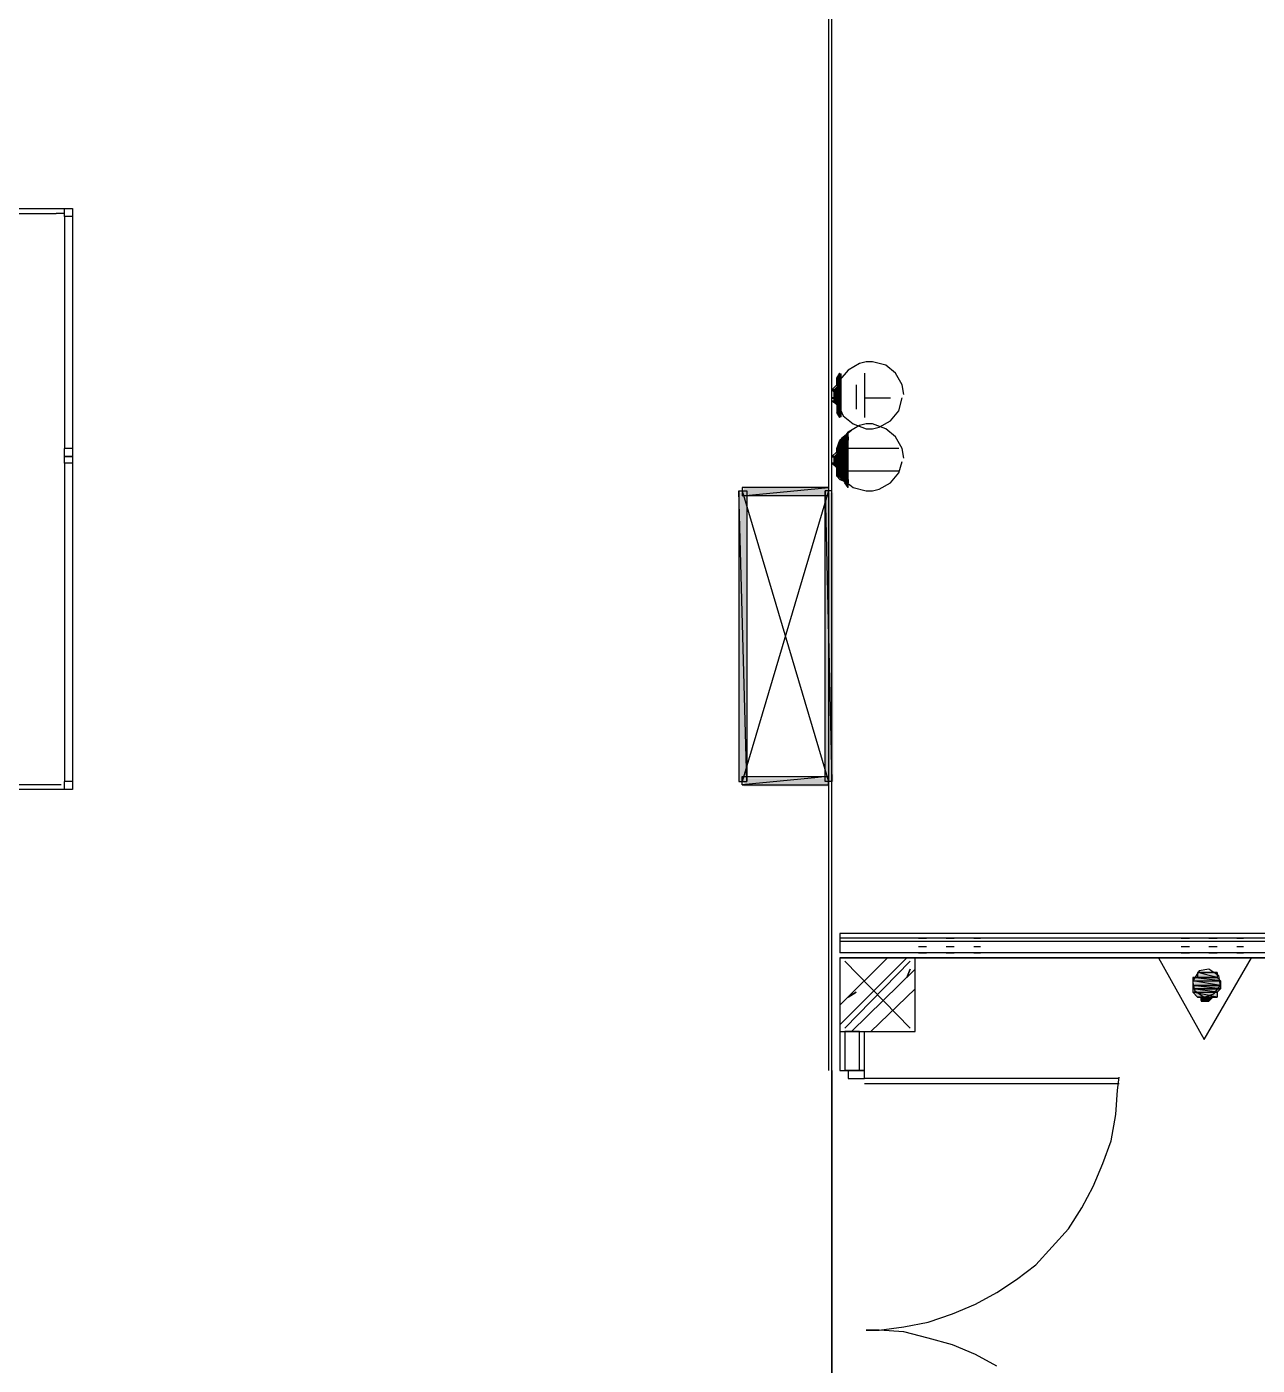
# Model space of a CAD drawing. Header units: millimetres. Extents: x 5 to 415, y 48 to 251.
# Drawn here: x 358.83 to 372.12, y 192.75 to 207.21 of the extents above; entities that cross this region are included whole.
import ezdxf

# ---------------------------------------------------------------- set-up
doc = ezdxf.new("R2010")
doc.units = ezdxf.units.MM
doc.layers.add('H', color=7, linetype='Continuous')
doc.layers.add('P', color=7, linetype='Continuous')

msp = doc.modelspace()

# ---------------------------------------------------------------- hatches: boundary and pattern name
at = {"layer": 'H', "linetype": 'Continuous'}
for points in [[(367.577, 203.412), (367.63, 203.465), (367.63, 203.412), (367.577, 203.412)], [(367.542, 203.288), (367.577, 203.323), (367.63, 203.323), (367.63, 203.288), (367.542, 203.288)], [(367.577, 203.323), (367.577, 203.412), (367.63, 203.412), (367.63, 203.323), (367.577, 203.323)], [(367.542, 203.2), (367.542, 203.288), (367.63, 203.288), (367.63, 203.2), (367.542, 203.2)], [(367.542, 203.165), (367.542, 203.2), (367.63, 203.2), (367.63, 203.165), (367.542, 203.165)], [(367.577, 203.112), (367.542, 203.165), (367.63, 203.165), (367.63, 203.112), (367.577, 203.112)], [(367.63, 202.988), (367.577, 203.024), (367.577, 203.112), (367.63, 203.024), (367.63, 202.988)], [(367.63, 203.024), (367.577, 203.112), (367.63, 203.112), (367.63, 203.024)], [(367.577, 202.653), (367.63, 202.741), (367.7, 202.741), (367.7, 202.653), (367.577, 202.653)], [(367.63, 202.741), (367.665, 202.777), (367.7, 202.777), (367.7, 202.741), (367.63, 202.741)], [(367.665, 202.777), (367.7, 202.83), (367.7, 202.777), (367.665, 202.777)], [(367.542, 202.565), (367.577, 202.6), (367.7, 202.6), (367.7, 202.565), (367.542, 202.565)], [(367.577, 202.6), (367.577, 202.653), (367.7, 202.653), (367.7, 202.6), (367.577, 202.6)], [(367.542, 202.477), (367.542, 202.565), (367.7, 202.565), (367.7, 202.477), (367.542, 202.477)], [(367.577, 202.442), (367.542, 202.477), (367.7, 202.477), (367.7, 202.442), (367.577, 202.442)], [(367.577, 202.353), (367.577, 202.442), (367.7, 202.442), (367.7, 202.353), (367.577, 202.353)], [(367.63, 202.318), (367.577, 202.353), (367.7, 202.353), (367.7, 202.318), (367.63, 202.318)], [(367.7, 202.23), (367.63, 202.318), (367.7, 202.265), (367.7, 202.23)], [(367.7, 202.265), (367.63, 202.318), (367.7, 202.318), (367.7, 202.265)], [(366.518, 199.055), (366.518, 202.177), (366.607, 202.177), (366.607, 199.055), (366.518, 199.055)], [(366.571, 202.142), (366.571, 202.23), (367.489, 202.23), (367.489, 202.142), (366.571, 202.142)], [(367.453, 199.055), (367.453, 202.177), (367.542, 202.177), (367.542, 199.055), (367.453, 199.055)], [(366.571, 199.002), (366.571, 199.09), (367.489, 199.09), (367.489, 199.002), (366.571, 199.002)], [(371.475, 196.938), (371.475, 196.973), (371.687, 196.973), (371.687, 196.938), (371.475, 196.938)], [(371.44, 196.885), (371.44, 196.938), (371.687, 196.938), (371.722, 196.885), (371.44, 196.885)], [(371.44, 196.85), (371.44, 196.885), (371.722, 196.885), (371.722, 196.85), (371.44, 196.85)], [(371.44, 196.815), (371.44, 196.85), (371.722, 196.85), (371.722, 196.815), (371.44, 196.815)], [(371.44, 196.762), (371.44, 196.815), (371.722, 196.815), (371.687, 196.762), (371.44, 196.762)], [(371.475, 196.727), (371.44, 196.762), (371.687, 196.762), (371.687, 196.727), (371.475, 196.727)], [(371.51, 196.674), (371.51, 196.727), (371.651, 196.727), (371.598, 196.674), (371.51, 196.674)]]:
    msp.add_hatch(color=256, dxfattribs=at).paths.add_polyline_path(points)

# ---------------------------------------------------------------- linework, layer by layer
at = {"layer": 'P'}
for points in [[(367.524, 117.863), (367.524, 220.61)], [(367.489, 209.85), (367.489, 195.933)], [(367.524, 195.933), (367.524, 209.85)], [(356.358, 205.246), (359.145, 205.246)], [(356.358, 205.193), (359.145, 205.193)], [(359.145, 205.246), (359.234, 205.246)], [(359.234, 205.193), (359.145, 205.193)], [(359.234, 205.158), (359.234, 205.246)], [(359.234, 205.246), (359.322, 205.246)], [(359.322, 205.246), (359.322, 205.158)], [(359.322, 205.158), (359.234, 205.158)], [(359.234, 205.158), (359.234, 202.653)], [(359.322, 205.158), (359.322, 202.653)], [(367.612, 203.465), (367.577, 203.412)], [(367.577, 203.412), (367.612, 203.465)], [(367.7, 203.5), (367.612, 203.394)], [(367.612, 203.465), (367.612, 202.988)], [(367.824, 203.57), (367.7, 203.5)], [(367.894, 203.588), (367.824, 203.57)], [(367.877, 203.465), (367.877, 202.988)], [(367.965, 203.588), (367.894, 203.588)], [(368.106, 203.553), (367.965, 203.588)], [(368.212, 203.465), (368.106, 203.553)], [(368.282, 203.341), (368.212, 203.465)], [(367.577, 203.341), (367.524, 203.288)], [(367.524, 203.288), (367.577, 203.341)], [(367.577, 203.412), (367.612, 203.341)], [(367.577, 203.341), (367.577, 203.412)], [(367.612, 203.394), (367.577, 203.271)], [(367.612, 203.341), (367.577, 203.341)], [(367.612, 203.412), (367.612, 203.341)], [(367.612, 203.341), (367.612, 203.412)], [(367.612, 203.341), (367.612, 203.288)], [(367.612, 203.288), (367.612, 203.341)], [(367.788, 203.341), (367.788, 203.077)], [(368.3, 203.235), (368.282, 203.341)], [(367.612, 203.288), (367.524, 203.288)], [(367.524, 203.288), (367.612, 203.2)], [(367.524, 203.288), (367.612, 203.2)], [(367.524, 203.2), (367.524, 203.288)], [(367.612, 203.2), (367.524, 203.2)], [(367.612, 203.2), (367.524, 203.2)], [(367.524, 203.2), (367.612, 203.165)], [(367.524, 203.2), (367.612, 203.165)], [(367.524, 203.165), (367.524, 203.2)], [(367.612, 203.165), (367.524, 203.165)], [(367.612, 203.165), (367.524, 203.165)], [(367.524, 203.165), (367.612, 203.129)], [(367.524, 203.165), (367.612, 203.129)], [(367.577, 203.129), (367.524, 203.165)], [(367.577, 203.271), (367.577, 203.2)], [(367.577, 203.2), (367.594, 203.129)], [(367.612, 203.2), (367.612, 203.288)], [(367.612, 203.165), (367.612, 203.2)], [(367.612, 203.129), (367.612, 203.165)], [(367.877, 203.2), (368.159, 203.2)], [(368.247, 203.059), (368.282, 203.2)], [(367.612, 203.129), (367.577, 203.129)], [(367.577, 203.129), (367.577, 203.041)], [(367.612, 203.041), (367.577, 203.129)], [(367.577, 203.129), (367.612, 203.041)], [(367.612, 203.041), (367.577, 203.129)], [(367.577, 203.041), (367.612, 203.041)], [(367.577, 203.041), (367.612, 202.988)], [(367.612, 202.988), (367.577, 203.041)], [(367.594, 203.129), (367.647, 203.006)], [(368.159, 202.953), (368.247, 203.059)], [(367.647, 203.006), (367.753, 202.918)], [(367.824, 202.9), (367.7, 202.83)], [(367.824, 202.9), (367.7, 202.83)], [(367.753, 202.918), (367.894, 202.865)], [(367.894, 202.918), (367.824, 202.9)], [(367.894, 202.918), (367.824, 202.9)], [(367.965, 202.918), (367.894, 202.918)], [(367.965, 202.918), (367.894, 202.918)], [(368.106, 202.865), (367.965, 202.918)], [(368.106, 202.865), (367.965, 202.918)], [(367.965, 202.865), (368.035, 202.883)], [(368.035, 202.883), (368.159, 202.953)], [(367.577, 202.653), (367.612, 202.741)], [(367.612, 202.724), (367.577, 202.583)], [(367.612, 202.724), (367.577, 202.583)], [(367.63, 202.759), (367.594, 202.688)], [(367.7, 202.83), (367.612, 202.724)], [(367.7, 202.83), (367.612, 202.724)], [(367.665, 202.777), (367.612, 202.741)], [(367.612, 202.741), (367.665, 202.777)], [(367.7, 202.741), (367.612, 202.741)], [(367.612, 202.741), (367.7, 202.653)], [(367.612, 202.741), (367.7, 202.653)], [(367.736, 202.847), (367.63, 202.759)], [(367.7, 202.83), (367.665, 202.777)], [(367.665, 202.777), (367.7, 202.83)], [(367.7, 202.23), (367.7, 202.83)], [(367.7, 202.777), (367.7, 202.741)], [(367.7, 202.741), (367.7, 202.777)], [(367.7, 202.653), (367.7, 202.741)], [(367.894, 202.865), (367.965, 202.865)], [(368.212, 202.777), (368.106, 202.865)], [(368.212, 202.777), (368.106, 202.865)], [(368.282, 202.653), (368.212, 202.777)], [(368.282, 202.653), (368.212, 202.777)], [(359.322, 202.653), (359.234, 202.653)], [(359.234, 202.565), (359.234, 202.653)], [(359.322, 202.653), (359.322, 202.565)], [(367.524, 202.565), (367.577, 202.618)], [(367.594, 202.688), (367.577, 202.6)], [(367.7, 202.653), (367.577, 202.653)], [(367.7, 202.653), (367.577, 202.653)], [(367.577, 202.653), (367.7, 202.618)], [(367.577, 202.653), (367.7, 202.618)], [(367.577, 202.618), (367.577, 202.653)], [(367.7, 202.618), (367.577, 202.618)], [(367.7, 202.618), (367.577, 202.618)], [(367.577, 202.618), (367.7, 202.565)], [(367.577, 202.618), (367.7, 202.565)], [(367.577, 202.6), (367.577, 202.512)], [(367.577, 202.583), (367.577, 202.512)], [(367.577, 202.583), (367.577, 202.512)], [(368.247, 202.653), (367.7, 202.653)], [(367.7, 202.618), (367.7, 202.653)], [(367.7, 202.565), (367.7, 202.618)], [(368.3, 202.547), (368.282, 202.653)], [(368.3, 202.547), (368.282, 202.653)], [(359.322, 202.565), (359.234, 202.565)], [(359.234, 202.494), (359.234, 202.565)], [(359.234, 202.565), (359.322, 202.565)], [(359.234, 202.494), (359.234, 199.055)], [(359.322, 202.494), (359.234, 202.494)], [(359.322, 202.565), (359.322, 202.494)], [(359.322, 202.494), (359.322, 199.055)], [(367.7, 202.565), (367.524, 202.565)], [(367.7, 202.565), (367.524, 202.565)], [(367.524, 202.565), (367.7, 202.494)], [(367.524, 202.565), (367.7, 202.494)], [(367.524, 202.494), (367.524, 202.565)], [(367.7, 202.494), (367.524, 202.494)], [(367.7, 202.494), (367.524, 202.494)], [(367.524, 202.494), (367.7, 202.442)], [(367.524, 202.494), (367.7, 202.442)], [(367.577, 202.442), (367.524, 202.494)], [(367.577, 202.512), (367.594, 202.442)], [(367.577, 202.512), (367.594, 202.442)], [(367.577, 202.512), (367.594, 202.424)], [(367.7, 202.442), (367.577, 202.442)], [(367.7, 202.442), (367.577, 202.442)], [(367.577, 202.442), (367.7, 202.353)], [(367.577, 202.442), (367.7, 202.353)], [(367.577, 202.353), (367.577, 202.442)], [(367.594, 202.442), (367.647, 202.318)], [(367.594, 202.442), (367.647, 202.318)], [(367.7, 202.494), (367.7, 202.565)], [(367.7, 202.442), (367.7, 202.494)], [(367.7, 202.353), (367.7, 202.442)], [(368.247, 202.389), (368.282, 202.512)], [(368.247, 202.389), (368.282, 202.512)], [(367.7, 202.353), (367.577, 202.353)], [(367.7, 202.353), (367.577, 202.353)], [(367.577, 202.353), (367.7, 202.318)], [(367.577, 202.353), (367.7, 202.318)], [(367.612, 202.318), (367.577, 202.353)], [(367.594, 202.424), (367.63, 202.336)], [(367.7, 202.318), (367.612, 202.318)], [(367.612, 202.318), (367.7, 202.283)], [(367.7, 202.283), (367.612, 202.318)], [(367.612, 202.318), (367.7, 202.318)], [(367.7, 202.283), (367.612, 202.318)], [(367.63, 202.336), (367.7, 202.283)], [(367.647, 202.318), (367.753, 202.23)], [(367.647, 202.318), (367.753, 202.23)], [(368.247, 202.406), (367.7, 202.406)], [(367.7, 202.318), (367.7, 202.353)], [(367.7, 202.318), (367.7, 202.283)], [(368.159, 202.283), (368.247, 202.389)], [(368.159, 202.283), (368.247, 202.389)], [(366.607, 199.055), (366.518, 202.195)], [(366.518, 202.195), (366.518, 199.055)], [(366.607, 199.055), (366.518, 202.195)], [(366.518, 202.195), (366.607, 202.195)], [(366.554, 202.23), (366.554, 202.142)], [(366.554, 202.142), (367.489, 202.23)], [(367.489, 202.23), (366.554, 202.23)], [(366.554, 202.142), (367.489, 202.23)], [(367.489, 202.195), (366.554, 199.055)], [(366.554, 202.195), (367.489, 199.055)], [(366.607, 202.195), (366.607, 199.055)], [(367.524, 202.195), (367.453, 202.195)], [(367.453, 202.195), (367.524, 199.055)], [(367.453, 202.195), (367.524, 199.055)], [(367.453, 199.055), (367.453, 202.195)], [(367.489, 202.23), (367.489, 202.142)], [(367.524, 199.055), (367.524, 202.195)], [(367.665, 202.283), (367.7, 202.23)], [(367.7, 202.23), (367.665, 202.283)], [(367.753, 202.23), (367.894, 202.195)], [(367.753, 202.23), (367.894, 202.195)], [(367.894, 202.195), (367.965, 202.195)], [(367.894, 202.195), (367.965, 202.195)], [(367.965, 202.195), (368.035, 202.212)], [(367.965, 202.195), (368.035, 202.212)], [(368.035, 202.212), (368.159, 202.283)], [(368.035, 202.212), (368.159, 202.283)], [(367.489, 202.142), (366.554, 202.142)], [(367.489, 199.108), (366.554, 199.02)], [(367.489, 199.108), (366.554, 199.02)], [(366.554, 199.02), (366.554, 199.108)], [(366.554, 199.108), (367.489, 199.108)], [(367.489, 199.02), (367.489, 199.108)], [(359.198, 199.02), (355.3, 199.02)], [(359.198, 198.967), (355.3, 198.967)], [(359.269, 198.967), (359.198, 198.967)], [(359.322, 199.055), (359.234, 199.055)], [(359.234, 198.967), (359.234, 199.055)], [(359.322, 198.967), (359.234, 198.967)], [(359.322, 199.055), (359.322, 198.967)], [(366.518, 199.055), (366.607, 199.055)], [(366.554, 199.02), (367.489, 199.02)], [(367.524, 199.055), (367.453, 199.055)], [(376.59, 197.414), (367.612, 197.414)], [(367.612, 197.414), (367.612, 197.326)], [(386.203, 197.362), (367.612, 197.362)], [(367.612, 197.326), (367.612, 197.203)], [(386.203, 197.326), (367.612, 197.326)], [(368.459, 197.362), (368.547, 197.362)], [(368.459, 197.273), (368.547, 197.273)], [(368.759, 197.362), (368.847, 197.362)], [(368.759, 197.273), (368.847, 197.273)], [(369.058, 197.362), (369.129, 197.362)], [(369.058, 197.273), (369.129, 197.273)], [(371.299, 197.362), (371.387, 197.362)], [(371.299, 197.273), (371.387, 197.273)], [(371.598, 197.362), (371.687, 197.362)], [(371.598, 197.273), (371.687, 197.273)], [(371.898, 197.362), (371.969, 197.362)], [(371.898, 197.273), (371.969, 197.273)], [(386.203, 197.203), (367.612, 197.203)], [(367.612, 196.638), (368.124, 197.15)], [(367.612, 196.427), (368.335, 197.15)], [(367.612, 197.15), (367.612, 196.356)], [(368.423, 197.15), (367.612, 197.15)], [(367.612, 197.15), (376.59, 197.15)], [(386.203, 197.15), (367.612, 197.15)], [(368.371, 196.391), (367.665, 197.115)], [(367.665, 196.391), (368.371, 197.115)], [(368.423, 196.356), (368.423, 197.15)], [(368.459, 197.203), (368.547, 197.203)], [(368.759, 197.203), (368.847, 197.203)], [(369.058, 197.203), (369.129, 197.203)], [(372.057, 197.15), (371.052, 197.15)], [(371.052, 197.15), (371.546, 196.268)], [(371.299, 197.203), (371.387, 197.203)], [(371.546, 196.268), (372.057, 197.15)], [(371.598, 197.203), (371.687, 197.203)], [(371.898, 197.203), (371.969, 197.203)], [(367.736, 196.356), (368.423, 197.026)], [(368.371, 197.026), (368.335, 196.938)], [(368.335, 196.938), (368.371, 197.026)], [(371.493, 197.009), (371.422, 196.903)], [(371.687, 196.938), (371.475, 196.991)], [(371.475, 196.991), (371.475, 196.938)], [(371.687, 196.938), (371.475, 196.991)], [(371.475, 196.991), (371.687, 196.991)], [(371.475, 196.991), (371.687, 196.991)], [(371.51, 196.991), (371.475, 196.991)], [(371.598, 197.026), (371.493, 197.009)], [(371.687, 196.991), (371.51, 196.991)], [(371.687, 196.991), (371.51, 196.991)], [(371.51, 196.991), (371.634, 196.991)], [(371.51, 196.991), (371.634, 196.991)], [(371.598, 196.991), (371.51, 196.991)], [(371.634, 196.991), (371.51, 196.991)], [(371.51, 196.991), (371.51, 196.991)], [(371.51, 196.991), (371.634, 196.991)], [(371.546, 196.991), (371.51, 196.991)], [(371.51, 196.991), (371.546, 196.991)], [(371.546, 196.991), (371.598, 196.991)], [(371.598, 196.991), (371.546, 196.991)], [(371.704, 196.956), (371.598, 197.026)], [(371.634, 196.991), (371.598, 196.991)], [(371.634, 196.991), (371.687, 196.991)], [(371.687, 196.991), (371.687, 196.938)], [(371.722, 196.85), (371.704, 196.956)], [(367.947, 196.356), (368.423, 196.815)], [(371.722, 196.903), (371.422, 196.938)], [(371.422, 196.938), (371.422, 196.903)], [(371.722, 196.903), (371.422, 196.938)], [(371.422, 196.938), (371.687, 196.938)], [(371.687, 196.938), (371.422, 196.938)], [(371.422, 196.938), (371.475, 196.938)], [(371.722, 196.85), (371.422, 196.903)], [(371.422, 196.903), (371.422, 196.85)], [(371.722, 196.85), (371.422, 196.903)], [(371.422, 196.903), (371.722, 196.903)], [(371.422, 196.903), (371.722, 196.903)], [(371.422, 196.885), (371.44, 196.797)], [(371.722, 196.815), (371.422, 196.85)], [(371.422, 196.85), (371.422, 196.815)], [(371.722, 196.815), (371.422, 196.85)], [(371.422, 196.85), (371.722, 196.85)], [(371.422, 196.85), (371.722, 196.85)], [(371.722, 196.85), (371.422, 196.85)], [(371.422, 196.85), (371.422, 196.85)], [(371.722, 196.85), (371.422, 196.85)], [(371.422, 196.85), (371.422, 196.85)], [(371.422, 196.85), (371.722, 196.85)], [(371.422, 196.85), (371.722, 196.85)], [(371.687, 196.779), (371.422, 196.815)], [(371.422, 196.815), (371.422, 196.779)], [(371.687, 196.779), (371.422, 196.815)], [(371.422, 196.815), (371.722, 196.815)], [(371.422, 196.815), (371.722, 196.815)], [(371.722, 196.815), (371.422, 196.815)], [(371.422, 196.815), (371.422, 196.815)], [(371.722, 196.815), (371.422, 196.815)], [(371.422, 196.815), (371.422, 196.815)], [(371.422, 196.815), (371.722, 196.815)], [(371.422, 196.815), (371.722, 196.815)], [(371.44, 196.797), (371.546, 196.727)], [(371.475, 196.938), (371.687, 196.938)], [(371.687, 196.938), (371.475, 196.938)], [(371.475, 196.938), (371.687, 196.938)], [(371.475, 196.938), (371.687, 196.938)], [(371.651, 196.762), (371.722, 196.85)], [(371.687, 196.938), (371.722, 196.903)], [(371.722, 196.815), (371.687, 196.779)], [(371.722, 196.903), (371.722, 196.85)], [(371.722, 196.85), (371.722, 196.815)], [(367.788, 196.779), (367.7, 196.727)], [(367.7, 196.727), (367.788, 196.779)], [(371.687, 196.727), (371.422, 196.779)], [(371.422, 196.779), (371.475, 196.727)], [(371.687, 196.727), (371.422, 196.779)], [(371.422, 196.779), (371.687, 196.779)], [(371.422, 196.779), (371.687, 196.779)], [(371.634, 196.727), (371.475, 196.727)], [(371.475, 196.727), (371.51, 196.727)], [(371.634, 196.727), (371.475, 196.727)], [(371.475, 196.727), (371.687, 196.727)], [(371.475, 196.727), (371.687, 196.727)], [(371.687, 196.727), (371.475, 196.727)], [(371.475, 196.727), (371.475, 196.727)], [(371.687, 196.727), (371.475, 196.727)], [(371.475, 196.727), (371.475, 196.727)], [(371.475, 196.727), (371.687, 196.727)], [(371.475, 196.727), (371.687, 196.727)], [(371.598, 196.691), (371.51, 196.727)], [(371.51, 196.727), (371.51, 196.691)], [(371.598, 196.691), (371.51, 196.727)], [(371.51, 196.727), (371.634, 196.727)], [(371.51, 196.727), (371.634, 196.727)], [(371.51, 196.691), (371.598, 196.691)], [(371.598, 196.691), (371.51, 196.691)], [(371.51, 196.691), (371.598, 196.691)], [(371.546, 196.691), (371.51, 196.691)], [(371.51, 196.691), (371.598, 196.691)], [(371.546, 196.727), (371.651, 196.762)], [(371.598, 196.691), (371.546, 196.691)], [(371.634, 196.727), (371.598, 196.691)], [(371.687, 196.727), (371.634, 196.727)], [(371.687, 196.779), (371.687, 196.727)], [(367.612, 196.356), (368.423, 196.356)], [(367.612, 196.356), (367.612, 195.933)], [(367.824, 196.356), (367.665, 196.356)], [(367.665, 196.356), (367.665, 195.933)], [(367.665, 196.356), (367.665, 195.933)], [(367.824, 195.933), (367.824, 196.356)], [(367.824, 195.933), (367.824, 196.356)], [(367.877, 195.933), (367.877, 196.356)], [(367.524, 195.933), (367.524, 190.288)], [(367.612, 195.933), (367.877, 195.933)], [(367.824, 195.933), (367.665, 195.933)], [(367.824, 195.933), (367.665, 195.933)], [(367.877, 195.933), (367.7, 195.933)], [(367.7, 195.933), (367.7, 195.845)], [(367.877, 195.845), (367.877, 195.933)], [(367.7, 195.845), (367.877, 195.845)], [(370.628, 195.845), (367.877, 195.845)], [(370.628, 195.845), (367.877, 195.845)], [(367.877, 195.792), (370.628, 195.792)], [(367.877, 195.792), (370.628, 195.792)], [(370.611, 195.721), (370.628, 195.862)], [(370.593, 195.457), (370.611, 195.721)], [(370.54, 195.174), (370.593, 195.457)], [(370.452, 194.927), (370.54, 195.174)], [(370.346, 194.68), (370.452, 194.927)], [(370.223, 194.451), (370.346, 194.68)], [(370.082, 194.222), (370.223, 194.451)], [(369.905, 194.028), (370.082, 194.222)], [(369.729, 193.834), (369.905, 194.028)], [(369.517, 193.675), (369.729, 193.834)], [(369.305, 193.534), (369.517, 193.675)], [(369.076, 193.41), (369.305, 193.534)], [(368.829, 193.305), (369.076, 193.41)], [(368.3, 193.163), (368.565, 193.216)], [(368.565, 193.216), (368.829, 193.305)], [(368.035, 193.128), (367.894, 193.128)], [(367.894, 193.128), (368.035, 193.128)], [(368.035, 193.128), (368.3, 193.163)], [(368.3, 193.111), (368.035, 193.128)], [(368.565, 193.04), (368.3, 193.111)], [(368.829, 192.969), (368.565, 193.04)], [(369.076, 192.864), (368.829, 192.969)], [(369.305, 192.74), (369.076, 192.864)]]:
    msp.add_lwpolyline(points, dxfattribs=at)

doc.saveas('drawing.dxf')
